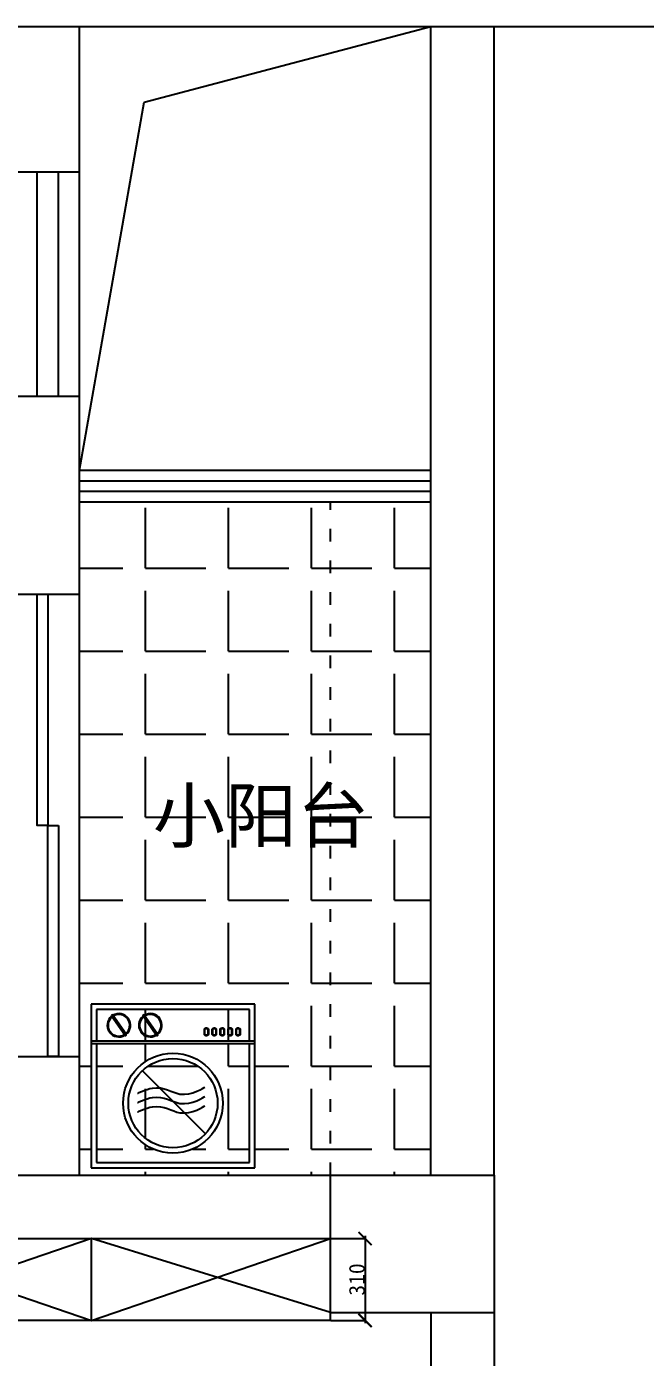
# Model space of a CAD drawing. Header units: millimetres. Extents: x 1149180 to 1411665549, y -85375798 to -28940.
# Drawn here: x 1186478 to 1188820, y -75504 to -70464 of the extents above; entities that cross this region are included whole.
import ezdxf

# ---------------------------------------------------------------- set-up
doc = ezdxf.new("R2010")
doc.units = ezdxf.units.MM
doc.header["$PDMODE"] = 35
doc.linetypes.add('ACAD_ISO03W100', pattern=[30, 12, -18])
for name, color, linetype in [('GSHTK', 7, 'Continuous'), ('TEXT', 3, 'Continuous'), ('WALLA', 3, 'Continuous')]:
    doc.layers.add(name, color=color, linetype=linetype)
doc.styles.get("Standard").update_dxf_attribs({"font": 'txt', "bigfont": 'gbcbig.shx'})
doc.styles.add('云', font='SimSun.ttf')
doc.dimstyles.new('标准', dxfattribs={"dimtxt": 60, "dimasz": 50, "dimexe": 1, "dimexo": 1, "dimtad": 1, "dimdec": 0, "dimtxsty": '云', "dimblk": 'ARCHTICK', "dimcen": 50, "dimdle": 10, "dimclrd": 24, "dimclre": 22, "dimclrt": 24, "dimadec": 0, "dimazin": 0, "dimtfac": 1, "dimtdec": 0, "dimtmove": 1, "dimatfit": 3, "dimldrblk": 'OBLIQUE', "dimfxl": 1.25, "dimarcsym": 0})

# ---------------------------------------------------------------- blocks, each defined once
blk = doc.blocks.new('洗衣机')
at = {"color": 3}
for p, q in [((55, -47.6), (55, -667.6)), ((675, -47.6), (55, -47.6)), ((525, -667.6), (525, -47.6)), ((535, -667.6), (535, -47.6)), ((675, -667.6), (675, -47.6)), ((75, -67.6), (75, -647.6)), ((525, -67.6), (75, -67.6)), ((655, -67.6), (535, -67.6)), ((655, -647.6), (655, -67.6)), ((557.3, -175.6), (629.3, -125.2)), ((560.8, -180.5), (632.7, -130.2)), ((422.9, -241.8), (184.3, -480.5)), ((557.3, -294.6), (629.3, -244.2)), ((560.8, -299.5), (632.7, -249.1)), ((75, -647.6), (525, -647.6)), ((535, -647.6), (655, -647.6)), ((55, -667.6), (675, -667.6))]:
    blk.add_line(p, q, dxfattribs=at)
for points in [[(584.7, -481.4), (584.7, -486.7, -0.414214), (579.7, -491.7), (560.6, -491.7, -0.414214), (555.6, -486.7), (555.6, -481.4, -0.414214), (560.6, -476.4), (579.7, -476.4, -0.414214)], [(582.7, -481.4), (582.7, -486.7, -0.414214), (579.7, -489.7), (560.6, -489.7, -0.414214), (557.6, -486.7), (557.6, -481.4, -0.414214), (560.6, -478.4), (579.7, -478.4, -0.414214)], [(584.7, -511.4), (584.7, -516.7, -0.414214), (579.7, -521.7), (560.6, -521.7, -0.414214), (555.6, -516.7), (555.6, -511.4, -0.414214), (560.6, -506.4), (579.7, -506.4, -0.414214)], [(584.7, -541.4), (584.7, -546.7, -0.414214), (579.7, -551.7), (560.6, -551.7, -0.414214), (555.6, -546.7), (555.6, -541.4, -0.414214), (560.6, -536.4), (579.7, -536.4, -0.414214)], [(582.7, -511.4), (582.7, -516.7, -0.414214), (579.7, -519.7), (560.6, -519.7, -0.414214), (557.6, -516.7), (557.6, -511.4, -0.414214), (560.6, -508.4), (579.7, -508.4, -0.414214)], [(582.7, -541.4), (582.7, -546.7, -0.414214), (579.7, -549.7), (560.6, -549.7, -0.414214), (557.6, -546.7), (557.6, -541.4, -0.414214), (560.6, -538.4), (579.7, -538.4, -0.414214)], [(584.7, -571.4), (584.7, -576.7, -0.414214), (579.7, -581.7), (560.6, -581.7, -0.414214), (555.6, -576.7), (555.6, -571.4, -0.414214), (560.6, -566.4), (579.7, -566.4, -0.414214)], [(584.7, -601.4), (584.7, -606.7, -0.414214), (579.7, -611.7), (560.6, -611.7, -0.414214), (555.6, -606.7), (555.6, -601.4, -0.414214), (560.6, -596.4), (579.7, -596.4, -0.414214)], [(582.7, -571.4), (582.7, -576.7, -0.414214), (579.7, -579.7), (560.6, -579.7, -0.414214), (557.6, -576.7), (557.6, -571.4, -0.414214), (560.6, -568.4), (579.7, -568.4, -0.414214)], [(582.7, -601.4), (582.7, -606.7, -0.414214), (579.7, -609.7), (560.6, -609.7, -0.414214), (557.6, -606.7), (557.6, -601.4, -0.414214), (560.6, -598.4), (579.7, -598.4, -0.414214)]]:
    blk.add_lwpolyline(points, format="xyb", close=True, dxfattribs=at)
at = {"color": 4}
for radius in [188.8, 168.8]:
    blk.add_circle((300, -357.6), radius, dxfattribs=at)
at = {"color": 3}
for centre, radius, start, end in [((595, -152.9), 44, 38.9094, 211.0906), ((595, -152.9), 41, 39.1959, 210.8041), ((595, -152.9), 44, 218.9094, 31.0906), ((595, -152.9), 41, 219.1959, 30.8041), ((631, -127.7), 3, 305, 125), ((559.1, -178.1), 3, 125, 305), ((595, -271.9), 44, 38.9094, 211.0906), ((595, -271.9), 41, 39.1959, 210.8041), ((595, -271.9), 44, 218.9094, 31.0906), ((595, -271.9), 41, 219.1959, 30.8041), ((631, -246.7), 3, 305, 125), ((559.1, -297.1), 3, 125, 305)]:
    blk.add_arc(centre, radius, start, end, dxfattribs=at)
at = {"color": 4}
for points in [[(267, -223.9), (267, -223.9), (308.2, -307.5), (233.5, -393.3), (289.5, -478), (289.5, -478)], [(302.4, -223.9), (302.4, -223.9), (343.6, -307.5), (268.9, -393.3), (325, -478), (325, -478)], [(337.8, -223.9), (337.8, -223.9), (379.1, -307.5), (304.3, -393.3), (360.4, -478), (360.4, -478)]]:
    blk.add_open_spline(points, degree=3, knots=[36.902097, 36.902097, 36.902097, 36.902097, 77.343261, 147.721857, 247.222583, 247.222583, 247.222583, 247.222583], dxfattribs=at)
blk = doc.blocks.new('_ArchTick')
at = {"color": 0, "linetype": 'ByBlock', "const_width": 0.15}
blk.add_lwpolyline([(-0.5, -0.5), (0.5, 0.5)], dxfattribs=at)
blk = doc.blocks.new('*D1204')
at = {"layer": 'Defpoints', "color": 0}
for p in [(1187628.3, -75053.9), (1187628.3, -75363.9), (1187759.1, -75363.9)]:
    blk.add_point(p, dxfattribs=at)
at = {"layer": 'WALLA', "color": 24, "lineweight": -2}
blk.add_line((1187759.1, -75043.9), (1187759.1, -75373.9), dxfattribs=at)
at = {"layer": 'WALLA', "color": 22, "lineweight": -2}
for p, q in [((1187629.3, -75053.9), (1187760.1, -75053.9)), ((1187629.3, -75363.9), (1187760.1, -75363.9))]:
    blk.add_line(p, q, dxfattribs=at)
at = {"layer": 'WALLA', "color": 24, "lineweight": -2, "xscale": 50, "yscale": 50, "zscale": 50}
for p, rotation in [((1187759.1, -75053.9), 90), ((1187759.1, -75363.9), 270)]:
    blk.add_blockref('_ArchTick', p, dxfattribs=dict(at, rotation=rotation))
at = {"layer": 'WALLA', "color": 24, "insert": (1187728.5, -75208.9), "char_height": 60, "attachment_point": 5, "rotation": 90, "style": '云'}
blk.add_mtext('310', dxfattribs=at)
blk = doc.blocks.new('_Oblique')
at = {"color": 0, "linetype": 'ByBlock', "lineweight": -2}
blk.add_line((-0.5, -0.5), (0.5, 0.5), dxfattribs=at)

msp = doc.modelspace()

# ---------------------------------------------------------------- hatches: boundary and pattern name
h = msp.add_hatch()
h.set_pattern_fill('ANGLE', color=8, scale=45, style=0)
h.set_pattern_definition([(0, (6951.35, -31967.08), (0, 314.325), [228.6, -85.725]), (90, (6951.35, -31967.08), (-314.325, 2e-14), [228.6, -85.725])])
h.paths.add_polyline_path([(1187628.3, -72263.9), (1186678.3, -72263.9), (1186678.3, -72613.9), (1186678.3, -74363.9), (1186678.3, -74813.9), (1187628.3, -74813.9)])
h.paths.add_polyline_path([(1187342.1, -74166.1), (1187342.1, -74786.1), (1186722.1, -74786.1), (1186722.1, -74166.1)], flags=16)
h.paths.add_polyline_path([(1187322.1, -74186.1), (1187322.1, -74306.1), (1186742.1, -74306.1), (1186742.1, -74186.1)], flags=0)
h.paths.add_polyline_path([(1187251.2, -74256.4, -0.414214), (1187256.2, -74261.4), (1187256.2, -74280.6, -0.414214), (1187251.2, -74285.6), (1187246, -74285.6, -0.414214), (1187241, -74280.6), (1187241, -74261.4, -0.414214), (1187246, -74256.4)], flags=0)
h.paths.add_polyline_path([(1187276, -74256.4), (1187281.2, -74256.4, -0.414214), (1187286.2, -74261.4), (1187286.2, -74280.6, -0.414214), (1187281.2, -74285.6), (1187276, -74285.6, -0.414214), (1187271, -74280.6), (1187271, -74261.4, -0.414214)], flags=0)
h.paths.add_polyline_path([(1187221.2, -74256.4, -0.414214), (1187226.2, -74261.4), (1187226.2, -74280.6, -0.414214), (1187221.2, -74285.6), (1187216, -74285.6, -0.414214), (1187211, -74280.6), (1187211, -74261.4, -0.414214), (1187216, -74256.4)], flags=0)
h.paths.add_polyline_path([(1187254.2, -74283.6), (1187243, -74283.6), (1187243, -74258.4), (1187254.2, -74258.4)], flags=0)
h.paths.add_polyline_path([(1187284.2, -74258.4), (1187284.2, -74283.6), (1187273, -74283.6), (1187273, -74258.4)], flags=0)
h.paths.add_polyline_path([(1187191.2, -74256.4, -0.414214), (1187196.2, -74261.4), (1187196.2, -74280.6, -0.414214), (1187191.2, -74285.6), (1187186, -74285.6, -0.414214), (1187181, -74280.6), (1187181, -74261.4, -0.414214), (1187186, -74256.4)], flags=0)
h.paths.add_polyline_path([(1187224.2, -74283.6), (1187213, -74283.6), (1187213, -74258.4), (1187224.2, -74258.4)], flags=0)
h.paths.add_polyline_path([(1186974, -74280.4, -1), (1186969.1, -74283.8, -0.933994), (1186918.8, -74211.9, -1), (1186923.7, -74208.4, -0.933994)], flags=0)
h.paths.add_polyline_path([(1187194.2, -74283.6), (1187183, -74283.6), (1187183, -74258.4), (1187194.2, -74258.4)], flags=0)
h.paths.add_polyline_path([(1187161.2, -74256.4, -0.414214), (1187166.2, -74261.4), (1187166.2, -74280.6, -0.414214), (1187161.2, -74285.6), (1187156, -74285.6, -0.414214), (1187151, -74280.6), (1187151, -74261.4, -0.414214), (1187156, -74256.4)], flags=0)
h.paths.add_polyline_path([(1186972.3, -74277.9, 0.929323), (1186925.4, -74210.9)], flags=0)
h.paths.add_polyline_path([(1187164.2, -74283.6), (1187153, -74283.6), (1187153, -74258.4), (1187164.2, -74258.4)], flags=0)
h.paths.add_polyline_path([(1186967.4, -74281.3, -0.929323), (1186920.5, -74214.3)], flags=0)
h.paths.add_polyline_path([(1186855.1, -74280.4, -1), (1186850.1, -74283.8, -0.933994), (1186799.8, -74211.9, -1), (1186804.7, -74208.4, -0.933994)], flags=0)
h.paths.add_polyline_path([(1186853.3, -74277.9, 0.929323), (1186806.4, -74210.9)], flags=0)
h.paths.add_polyline_path([(1187322.1, -74316.1), (1187322.1, -74766.1), (1186742.1, -74766.1), (1186742.1, -74316.1)], flags=0)
h.paths.add_polyline_path([(1186848.4, -74281.3, -0.929323), (1186801.5, -74214.3)], flags=0)
h.paths.add_polyline_path([(1187220.9, -74541.1, -1), (1186843.3, -74541.1, -1)], flags=0)
h.paths.add_polyline_path([(1187200.9, -74541.1, -1), (1186863.3, -74541.1, -1)], flags=0)
edge = h.paths.add_edge_path(flags=0)
edge.add_spline(control_points=[(1186991.8, -74484.9), (1186988.4, -74484.1), (1186984.9, -74483.6), (1186981.4, -74483.2)], knot_values=[92.769462, 92.769462, 92.769462, 92.769462, 99.341845, 99.341845, 99.341845, 99.341845], degree=3, periodic=0)
edge.add_spline(control_points=[(1186991.8, -74484.9), (1186996.9, -74485.9), (1187001.8, -74487.3), (1187006.5, -74488.9)], knot_values=[99.341845, 99.341845, 99.341845, 99.341845, 109.200421, 109.200421, 109.200421, 109.200421], degree=3, periodic=0)
edge.add_spline(control_points=[(1187006.5, -74488.9), (1187016, -74492), (1187024.9, -74495.8), (1187033.7, -74499.2)], knot_values=[109.200421, 109.200421, 109.200421, 109.200421, 128.917572, 128.917572, 128.917572, 128.917572], degree=3, periodic=0)
edge.add_spline(control_points=[(1187033.7, -74499.2), (1187041, -74502), (1187048.1, -74504.5), (1187055.4, -74505.9)], knot_values=[128.917572, 128.917572, 128.917572, 128.917572, 145.348532, 145.348532, 145.348532, 145.348532], degree=3, periodic=0)
edge.add_spline(control_points=[(1187055.4, -74505.9), (1187056.5, -74506.1), (1187059.4, -74506.7), (1187062.3, -74507), (1187064.2, -74507.2)], knot_values=[145.348532, 145.348532, 145.348532, 145.348532, 147.721857, 151.920916, 151.920916, 151.920916, 151.920916], degree=3, periodic=0)
edge.add_spline(control_points=[(1187064.2, -74507.2), (1187068.6, -74507.6), (1187073.1, -74507.6), (1187077.5, -74507.3)], knot_values=[151.920916, 151.920916, 151.920916, 151.920916, 161.779491, 161.779491, 161.779491, 161.779491], degree=3, periodic=0)
edge.add_spline(control_points=[(1187077.5, -74507.3), (1187083.4, -74507), (1187089.3, -74506.1), (1187095, -74504.9)], knot_values=[161.779491, 161.779491, 161.779491, 161.779491, 174.924259, 174.924259, 174.924259, 174.924259], degree=3, periodic=0)
edge.add_spline(control_points=[(1187095, -74504.9), (1187100.7, -74503.6), (1187106.2, -74502.1), (1187111.5, -74500.3)], knot_values=[174.924259, 174.924259, 174.924259, 174.924259, 188.069026, 188.069026, 188.069026, 188.069026], degree=3, periodic=0)
edge.add_spline(control_points=[(1187111.5, -74500.3), (1187119.3, -74497.7), (1187126.5, -74494.6), (1187132.6, -74491.7)], knot_values=[188.069026, 188.069026, 188.069026, 188.069026, 207.786178, 207.786178, 207.786178, 207.786178], degree=3, periodic=0)
edge.add_spline(control_points=[(1187132.6, -74491.7), (1187140.7, -74487.9), (1187146.8, -74484.3), (1187150, -74482.3)], knot_values=[207.786178, 207.786178, 207.786178, 207.786178, 234.075713, 234.075713, 234.075713, 234.075713], degree=3, periodic=0)
edge.add_spline(control_points=[(1187152.5, -74480.8), (1187152.5, -74480.8), (1187151.6, -74481.4), (1187150, -74482.3)], knot_values=[234.075713, 234.075713, 234.075713, 234.075713, 247.222583, 247.222583, 247.222583, 247.222583], degree=3, periodic=0)
edge.add_spline(control_points=[(1187150, -74482.3), (1187146.8, -74484.3), (1187140.7, -74487.9), (1187132.6, -74491.7)], knot_values=[207.786178, 207.786178, 207.786178, 207.786178, 234.075713, 234.075713, 234.075713, 234.075713], degree=3, periodic=0)
edge.add_spline(control_points=[(1187132.6, -74491.7), (1187126.5, -74494.6), (1187119.3, -74497.7), (1187111.5, -74500.3)], knot_values=[188.069026, 188.069026, 188.069026, 188.069026, 207.786178, 207.786178, 207.786178, 207.786178], degree=3, periodic=0)
edge.add_spline(control_points=[(1187111.5, -74500.3), (1187106.2, -74502.1), (1187100.7, -74503.6), (1187095, -74504.9)], knot_values=[174.924259, 174.924259, 174.924259, 174.924259, 188.069026, 188.069026, 188.069026, 188.069026], degree=3, periodic=0)
edge.add_spline(control_points=[(1187095, -74504.9), (1187089.3, -74506.1), (1187083.4, -74507), (1187077.5, -74507.3)], knot_values=[161.779491, 161.779491, 161.779491, 161.779491, 174.924259, 174.924259, 174.924259, 174.924259], degree=3, periodic=0)
edge.add_spline(control_points=[(1187077.5, -74507.3), (1187073.1, -74507.6), (1187068.6, -74507.6), (1187064.2, -74507.2)], knot_values=[151.920916, 151.920916, 151.920916, 151.920916, 161.779491, 161.779491, 161.779491, 161.779491], degree=3, periodic=0)
edge.add_spline(control_points=[(1187064.2, -74507.2), (1187062.3, -74507), (1187059.4, -74506.7), (1187056.5, -74506.1), (1187055.4, -74505.9)], knot_values=[145.348532, 145.348532, 145.348532, 145.348532, 149.54759, 151.920916, 151.920916, 151.920916, 151.920916], degree=3, periodic=0)
edge.add_spline(control_points=[(1187055.4, -74505.9), (1187048.1, -74504.5), (1187041, -74502), (1187033.7, -74499.2)], knot_values=[128.917572, 128.917572, 128.917572, 128.917572, 145.348532, 145.348532, 145.348532, 145.348532], degree=3, periodic=0)
edge.add_spline(control_points=[(1187033.7, -74499.2), (1187024.9, -74495.8), (1187016, -74492), (1187006.5, -74488.9)], knot_values=[109.200421, 109.200421, 109.200421, 109.200421, 128.917572, 128.917572, 128.917572, 128.917572], degree=3, periodic=0)
edge.add_spline(control_points=[(1187006.5, -74488.9), (1187001.8, -74487.3), (1186996.9, -74485.9), (1186991.8, -74484.9)], knot_values=[99.341845, 99.341845, 99.341845, 99.341845, 109.200421, 109.200421, 109.200421, 109.200421], degree=3, periodic=0)
edge.add_spline(control_points=[(1186991.8, -74484.9), (1186988.4, -74484.1), (1186984.9, -74483.6), (1186981.4, -74483.2)], knot_values=[92.769462, 92.769462, 92.769462, 92.769462, 99.341845, 99.341845, 99.341845, 99.341845], degree=3, periodic=0)
edge.add_spline(control_points=[(1186981.4, -74483.2), (1186981.3, -74483.2), (1186981.3, -74483.2), (1186981.3, -74483.2)], knot_values=[92.711779, 92.711779, 92.711779, 92.711779, 92.769462, 92.769462, 92.769462, 92.769462], degree=3, periodic=0)
edge.add_line((1186981.3, -74483.2), (1187032.1, -74534))
edge.add_spline(control_points=[(1187032.1, -74534), (1187032.6, -74534.2), (1187033.2, -74534.4), (1187033.7, -74534.6)], knot_values=[127.737707, 127.737707, 127.737707, 127.737707, 128.917572, 128.917572, 128.917572, 128.917572], degree=3, periodic=0)
edge.add_spline(control_points=[(1187033.7, -74534.6), (1187041, -74537.4), (1187048.1, -74539.9), (1187055.4, -74541.3)], knot_values=[128.917572, 128.917572, 128.917572, 128.917572, 145.348532, 145.348532, 145.348532, 145.348532], degree=3, periodic=0)
edge.add_spline(control_points=[(1187055.4, -74541.3), (1187056.5, -74541.6), (1187059.4, -74542.1), (1187062.3, -74542.4), (1187064.2, -74542.6)], knot_values=[145.348532, 145.348532, 145.348532, 145.348532, 147.721857, 151.920916, 151.920916, 151.920916, 151.920916], degree=3, periodic=0)
edge.add_spline(control_points=[(1187064.2, -74542.6), (1187068.6, -74543), (1187073.1, -74543), (1187077.5, -74542.7)], knot_values=[151.920916, 151.920916, 151.920916, 151.920916, 161.779491, 161.779491, 161.779491, 161.779491], degree=3, periodic=0)
edge.add_spline(control_points=[(1187077.5, -74542.7), (1187083.4, -74542.4), (1187089.3, -74541.5), (1187095, -74540.3)], knot_values=[161.779491, 161.779491, 161.779491, 161.779491, 174.924259, 174.924259, 174.924259, 174.924259], degree=3, periodic=0)
edge.add_spline(control_points=[(1187095, -74540.3), (1187100.7, -74539), (1187106.2, -74537.5), (1187111.5, -74535.7)], knot_values=[174.924259, 174.924259, 174.924259, 174.924259, 188.069026, 188.069026, 188.069026, 188.069026], degree=3, periodic=0)
edge.add_spline(control_points=[(1187111.5, -74535.7), (1187119.3, -74533.1), (1187126.5, -74530), (1187132.6, -74527.1)], knot_values=[188.069026, 188.069026, 188.069026, 188.069026, 207.786178, 207.786178, 207.786178, 207.786178], degree=3, periodic=0)
edge.add_spline(control_points=[(1187132.6, -74527.1), (1187140.7, -74523.3), (1187146.8, -74519.7), (1187150, -74517.7)], knot_values=[207.786178, 207.786178, 207.786178, 207.786178, 234.075713, 234.075713, 234.075713, 234.075713], degree=3, periodic=0)
edge.add_spline(control_points=[(1187152.5, -74516.2), (1187152.5, -74516.2), (1187151.6, -74516.8), (1187150, -74517.7)], knot_values=[234.075713, 234.075713, 234.075713, 234.075713, 247.222583, 247.222583, 247.222583, 247.222583], degree=3, periodic=0)
edge.add_spline(control_points=[(1187150, -74517.7), (1187146.8, -74519.7), (1187140.7, -74523.3), (1187132.6, -74527.1)], knot_values=[207.786178, 207.786178, 207.786178, 207.786178, 234.075713, 234.075713, 234.075713, 234.075713], degree=3, periodic=0)
edge.add_spline(control_points=[(1187132.6, -74527.1), (1187126.5, -74530), (1187119.3, -74533.1), (1187111.5, -74535.7)], knot_values=[188.069026, 188.069026, 188.069026, 188.069026, 207.786178, 207.786178, 207.786178, 207.786178], degree=3, periodic=0)
edge.add_spline(control_points=[(1187111.5, -74535.7), (1187106.2, -74537.5), (1187100.7, -74539), (1187095, -74540.3)], knot_values=[174.924259, 174.924259, 174.924259, 174.924259, 188.069026, 188.069026, 188.069026, 188.069026], degree=3, periodic=0)
edge.add_spline(control_points=[(1187095, -74540.3), (1187089.3, -74541.5), (1187083.4, -74542.4), (1187077.5, -74542.7)], knot_values=[161.779491, 161.779491, 161.779491, 161.779491, 174.924259, 174.924259, 174.924259, 174.924259], degree=3, periodic=0)
edge.add_spline(control_points=[(1187077.5, -74542.7), (1187073.1, -74543), (1187068.6, -74543), (1187064.2, -74542.6)], knot_values=[151.920916, 151.920916, 151.920916, 151.920916, 161.779491, 161.779491, 161.779491, 161.779491], degree=3, periodic=0)
edge.add_spline(control_points=[(1187064.2, -74542.6), (1187062.3, -74542.4), (1187059.4, -74542.1), (1187056.5, -74541.6), (1187055.4, -74541.3)], knot_values=[145.348532, 145.348532, 145.348532, 145.348532, 149.54759, 151.920916, 151.920916, 151.920916, 151.920916], degree=3, periodic=0)
edge.add_spline(control_points=[(1187055.4, -74541.3), (1187048.1, -74539.9), (1187041, -74537.4), (1187033.7, -74534.6)], knot_values=[128.917572, 128.917572, 128.917572, 128.917572, 145.348532, 145.348532, 145.348532, 145.348532], degree=3, periodic=0)
edge.add_line((1187032.2, -74534), (1187076.3, -74578.2))
edge.add_spline(control_points=[(1187076.3, -74578.2), (1187076.7, -74578.2), (1187077.1, -74578.2), (1187077.5, -74578.1)], knot_values=[160.881149, 160.881149, 160.881149, 160.881149, 161.779491, 161.779491, 161.779491, 161.779491], degree=3, periodic=0)
edge.add_spline(control_points=[(1187077.5, -74578.1), (1187083.4, -74577.8), (1187089.3, -74576.9), (1187095, -74575.7)], knot_values=[161.779491, 161.779491, 161.779491, 161.779491, 174.924259, 174.924259, 174.924259, 174.924259], degree=3, periodic=0)
edge.add_spline(control_points=[(1187095, -74575.7), (1187100.7, -74574.5), (1187106.2, -74572.9), (1187111.5, -74571.1)], knot_values=[174.924259, 174.924259, 174.924259, 174.924259, 188.069026, 188.069026, 188.069026, 188.069026], degree=3, periodic=0)
edge.add_spline(control_points=[(1187111.5, -74571.1), (1187119.3, -74568.5), (1187126.5, -74565.4), (1187132.6, -74562.5)], knot_values=[188.069026, 188.069026, 188.069026, 188.069026, 207.786178, 207.786178, 207.786178, 207.786178], degree=3, periodic=0)
edge.add_spline(control_points=[(1187132.6, -74562.5), (1187140.7, -74558.7), (1187146.8, -74555.1), (1187150, -74553.2)], knot_values=[207.786178, 207.786178, 207.786178, 207.786178, 234.075713, 234.075713, 234.075713, 234.075713], degree=3, periodic=0)
edge.add_spline(control_points=[(1187152.5, -74551.6), (1187152.5, -74551.6), (1187151.6, -74552.2), (1187150, -74553.2)], knot_values=[234.075713, 234.075713, 234.075713, 234.075713, 247.222583, 247.222583, 247.222583, 247.222583], degree=3, periodic=0)
edge.add_spline(control_points=[(1187150, -74553.2), (1187146.8, -74555.1), (1187140.7, -74558.7), (1187132.6, -74562.5)], knot_values=[207.786178, 207.786178, 207.786178, 207.786178, 234.075713, 234.075713, 234.075713, 234.075713], degree=3, periodic=0)
edge.add_spline(control_points=[(1187132.6, -74562.5), (1187126.5, -74565.4), (1187119.3, -74568.5), (1187111.5, -74571.1)], knot_values=[188.069026, 188.069026, 188.069026, 188.069026, 207.786178, 207.786178, 207.786178, 207.786178], degree=3, periodic=0)
edge.add_spline(control_points=[(1187111.5, -74571.1), (1187106.2, -74572.9), (1187100.7, -74574.5), (1187095, -74575.7)], knot_values=[174.924259, 174.924259, 174.924259, 174.924259, 188.069026, 188.069026, 188.069026, 188.069026], degree=3, periodic=0)
edge.add_spline(control_points=[(1187095, -74575.7), (1187089.3, -74576.9), (1187083.4, -74577.8), (1187077.5, -74578.1)], knot_values=[161.779491, 161.779491, 161.779491, 161.779491, 174.924259, 174.924259, 174.924259, 174.924259], degree=3, periodic=0)
edge.add_line((1187076.4, -74578.3), (1187076.3, -74578.2))
edge.add_spline(control_points=[(1187076.3, -74578.2), (1187072.3, -74578.4), (1187068.2, -74578.4), (1187064.2, -74578)], knot_values=[151.920916, 151.920916, 151.920916, 151.920916, 160.881149, 160.881149, 160.881149, 160.881149], degree=3, periodic=0)
edge.add_spline(control_points=[(1187064.2, -74578), (1187062.3, -74577.9), (1187059.4, -74577.5), (1187056.5, -74577), (1187055.4, -74576.7)], knot_values=[145.348532, 145.348532, 145.348532, 145.348532, 149.54759, 151.920916, 151.920916, 151.920916, 151.920916], degree=3, periodic=0)
edge.add_spline(control_points=[(1187055.4, -74576.7), (1187048.1, -74575.3), (1187041, -74572.8), (1187033.7, -74570)], knot_values=[128.917572, 128.917572, 128.917572, 128.917572, 145.348532, 145.348532, 145.348532, 145.348532], degree=3, periodic=0)
edge.add_spline(control_points=[(1187033.7, -74570), (1187024.9, -74566.7), (1187016, -74562.8), (1187006.5, -74559.7)], knot_values=[109.200421, 109.200421, 109.200421, 109.200421, 128.917572, 128.917572, 128.917572, 128.917572], degree=3, periodic=0)
edge.add_spline(control_points=[(1187006.5, -74559.7), (1187001.8, -74558.2), (1186996.9, -74556.8), (1186991.8, -74555.7)], knot_values=[99.341845, 99.341845, 99.341845, 99.341845, 109.200421, 109.200421, 109.200421, 109.200421], degree=3, periodic=0)
edge.add_spline(control_points=[(1186991.8, -74555.7), (1186988.4, -74555), (1186984.9, -74554.4), (1186981.4, -74554)], knot_values=[92.769462, 92.769462, 92.769462, 92.769462, 99.341845, 99.341845, 99.341845, 99.341845], degree=3, periodic=0)
edge.add_spline(control_points=[(1186981.4, -74554), (1186977.8, -74553.6), (1186974.1, -74553.4), (1186970.3, -74553.4)], knot_values=[86.197078, 86.197078, 86.197078, 86.197078, 92.769462, 92.769462, 92.769462, 92.769462], degree=3, periodic=0)
edge.add_spline(control_points=[(1186970.3, -74553.4), (1186966.5, -74553.4), (1186962.6, -74553.6), (1186958.6, -74554.2)], knot_values=[79.624694, 79.624694, 79.624694, 79.624694, 86.197078, 86.197078, 86.197078, 86.197078], degree=3, periodic=0)
edge.add_spline(control_points=[(1186958.6, -74554.2), (1186957.2, -74554.3), (1186951.1, -74555.2), (1186944.6, -74556.8), (1186939.8, -74558.2)], knot_values=[69.766119, 69.766119, 69.766119, 69.766119, 72.047552, 79.624694, 79.624694, 79.624694, 79.624694], degree=3, periodic=0)
edge.add_spline(control_points=[(1186939.8, -74558.2), (1186935.5, -74559.4), (1186931.3, -74560.7), (1186927.3, -74562.1)], knot_values=[63.193735, 63.193735, 63.193735, 63.193735, 69.766119, 69.766119, 69.766119, 69.766119], degree=3, periodic=0)
edge.add_spline(control_points=[(1186927.3, -74562.1), (1186919.3, -74565), (1186912.1, -74568), (1186906.9, -74570.2)], knot_values=[50.048967, 50.048967, 50.048967, 50.048967, 63.193735, 63.193735, 63.193735, 63.193735], degree=3, periodic=0)
edge.add_spline(control_points=[(1186898.4, -74574.1), (1186898.4, -74574.1), (1186901.7, -74572.5), (1186906.9, -74570.2)], knot_values=[36.902097, 36.902097, 36.902097, 36.902097, 50.048967, 50.048967, 50.048967, 50.048967], degree=3, periodic=0)
edge.add_spline(control_points=[(1186906.9, -74570.2), (1186912.1, -74568), (1186919.3, -74565), (1186927.3, -74562.1)], knot_values=[50.048967, 50.048967, 50.048967, 50.048967, 63.193735, 63.193735, 63.193735, 63.193735], degree=3, periodic=0)
edge.add_spline(control_points=[(1186927.3, -74562.1), (1186931.3, -74560.7), (1186935.5, -74559.4), (1186939.8, -74558.2)], knot_values=[63.193735, 63.193735, 63.193735, 63.193735, 69.766119, 69.766119, 69.766119, 69.766119], degree=3, periodic=0)
edge.add_spline(control_points=[(1186939.8, -74558.2), (1186944.6, -74556.8), (1186951.1, -74555.2), (1186957.2, -74554.3), (1186958.6, -74554.2)], knot_values=[69.766119, 69.766119, 69.766119, 69.766119, 77.343261, 79.624694, 79.624694, 79.624694, 79.624694], degree=3, periodic=0)
edge.add_spline(control_points=[(1186970.3, -74553.4), (1186966.5, -74553.4), (1186962.6, -74553.6), (1186958.6, -74554.2)], knot_values=[79.624694, 79.624694, 79.624694, 79.624694, 86.197078, 86.197078, 86.197078, 86.197078], degree=3, periodic=0)
edge.add_spline(control_points=[(1186981.4, -74554), (1186977.8, -74553.6), (1186974.1, -74553.4), (1186970.3, -74553.4)], knot_values=[86.197078, 86.197078, 86.197078, 86.197078, 92.769462, 92.769462, 92.769462, 92.769462], degree=3, periodic=0)
edge.add_spline(control_points=[(1186981.4, -74554), (1186984.9, -74554.4), (1186988.4, -74555), (1186991.8, -74555.7)], knot_values=[92.769462, 92.769462, 92.769462, 92.769462, 99.341845, 99.341845, 99.341845, 99.341845], degree=3, periodic=0)
edge.add_spline(control_points=[(1186991.8, -74555.7), (1186996.9, -74556.8), (1187001.8, -74558.2), (1187006.5, -74559.7)], knot_values=[99.341845, 99.341845, 99.341845, 99.341845, 109.200421, 109.200421, 109.200421, 109.200421], degree=3, periodic=0)
edge.add_spline(control_points=[(1187006.5, -74559.7), (1187016, -74562.8), (1187024.9, -74566.7), (1187033.7, -74570)], knot_values=[109.200421, 109.200421, 109.200421, 109.200421, 128.917572, 128.917572, 128.917572, 128.917572], degree=3, periodic=0)
edge.add_spline(control_points=[(1187033.7, -74570), (1187041, -74572.8), (1187048.1, -74575.3), (1187055.4, -74576.7)], knot_values=[128.917572, 128.917572, 128.917572, 128.917572, 145.348532, 145.348532, 145.348532, 145.348532], degree=3, periodic=0)
edge.add_spline(control_points=[(1187055.4, -74576.7), (1187056.5, -74577), (1187059.4, -74577.5), (1187062.3, -74577.9), (1187064.2, -74578)], knot_values=[145.348532, 145.348532, 145.348532, 145.348532, 147.721857, 151.920916, 151.920916, 151.920916, 151.920916], degree=3, periodic=0)
edge.add_spline(control_points=[(1187064.2, -74578), (1187068.2, -74578.4), (1187072.3, -74578.4), (1187076.3, -74578.2)], knot_values=[151.920916, 151.920916, 151.920916, 151.920916, 160.881149, 160.881149, 160.881149, 160.881149], degree=3, periodic=0)
edge.add_line((1187076.3, -74578.2), (1187032.1, -74534))
edge.add_spline(control_points=[(1187032.1, -74534), (1187023.9, -74530.8), (1187015.4, -74527.2), (1187006.5, -74524.3)], knot_values=[109.200421, 109.200421, 109.200421, 109.200421, 127.737707, 127.737707, 127.737707, 127.737707], degree=3, periodic=0)
edge.add_spline(control_points=[(1187006.5, -74524.3), (1187001.8, -74522.7), (1186996.9, -74521.3), (1186991.8, -74520.3)], knot_values=[99.341845, 99.341845, 99.341845, 99.341845, 109.200421, 109.200421, 109.200421, 109.200421], degree=3, periodic=0)
edge.add_spline(control_points=[(1186991.8, -74520.3), (1186988.4, -74519.6), (1186984.9, -74519), (1186981.4, -74518.6)], knot_values=[92.769462, 92.769462, 92.769462, 92.769462, 99.341845, 99.341845, 99.341845, 99.341845], degree=3, periodic=0)
edge.add_spline(control_points=[(1186981.4, -74518.6), (1186977.8, -74518.2), (1186974.1, -74518), (1186970.3, -74518)], knot_values=[86.197078, 86.197078, 86.197078, 86.197078, 92.769462, 92.769462, 92.769462, 92.769462], degree=3, periodic=0)
edge.add_spline(control_points=[(1186970.3, -74518), (1186966.5, -74518), (1186962.6, -74518.2), (1186958.6, -74518.7)], knot_values=[79.624694, 79.624694, 79.624694, 79.624694, 86.197078, 86.197078, 86.197078, 86.197078], degree=3, periodic=0)
edge.add_spline(control_points=[(1186958.6, -74518.7), (1186957.2, -74518.9), (1186951.1, -74519.8), (1186944.6, -74521.4), (1186939.8, -74522.8)], knot_values=[69.766119, 69.766119, 69.766119, 69.766119, 72.047552, 79.624694, 79.624694, 79.624694, 79.624694], degree=3, periodic=0)
edge.add_spline(control_points=[(1186939.8, -74522.8), (1186935.5, -74524), (1186931.3, -74525.3), (1186927.3, -74526.7)], knot_values=[63.193735, 63.193735, 63.193735, 63.193735, 69.766119, 69.766119, 69.766119, 69.766119], degree=3, periodic=0)
edge.add_spline(control_points=[(1186927.3, -74526.7), (1186919.3, -74529.5), (1186912.1, -74532.5), (1186906.9, -74534.8)], knot_values=[50.048967, 50.048967, 50.048967, 50.048967, 63.193735, 63.193735, 63.193735, 63.193735], degree=3, periodic=0)
edge.add_spline(control_points=[(1186898.4, -74538.7), (1186898.4, -74538.7), (1186901.7, -74537.1), (1186906.9, -74534.8)], knot_values=[36.902097, 36.902097, 36.902097, 36.902097, 50.048967, 50.048967, 50.048967, 50.048967], degree=3, periodic=0)
edge.add_spline(control_points=[(1186906.9, -74534.8), (1186912.1, -74532.5), (1186919.3, -74529.5), (1186927.3, -74526.7)], knot_values=[50.048967, 50.048967, 50.048967, 50.048967, 63.193735, 63.193735, 63.193735, 63.193735], degree=3, periodic=0)
edge.add_spline(control_points=[(1186927.3, -74526.7), (1186931.3, -74525.3), (1186935.5, -74524), (1186939.8, -74522.8)], knot_values=[63.193735, 63.193735, 63.193735, 63.193735, 69.766119, 69.766119, 69.766119, 69.766119], degree=3, periodic=0)
edge.add_spline(control_points=[(1186939.8, -74522.8), (1186944.6, -74521.4), (1186951.1, -74519.8), (1186957.2, -74518.9), (1186958.6, -74518.7)], knot_values=[69.766119, 69.766119, 69.766119, 69.766119, 77.343261, 79.624694, 79.624694, 79.624694, 79.624694], degree=3, periodic=0)
edge.add_spline(control_points=[(1186970.3, -74518), (1186966.5, -74518), (1186962.6, -74518.2), (1186958.6, -74518.7)], knot_values=[79.624694, 79.624694, 79.624694, 79.624694, 86.197078, 86.197078, 86.197078, 86.197078], degree=3, periodic=0)
edge.add_spline(control_points=[(1186981.4, -74518.6), (1186977.8, -74518.2), (1186974.1, -74518), (1186970.3, -74518)], knot_values=[86.197078, 86.197078, 86.197078, 86.197078, 92.769462, 92.769462, 92.769462, 92.769462], degree=3, periodic=0)
edge.add_spline(control_points=[(1186981.4, -74518.6), (1186984.9, -74519), (1186988.4, -74519.6), (1186991.8, -74520.3)], knot_values=[92.769462, 92.769462, 92.769462, 92.769462, 99.341845, 99.341845, 99.341845, 99.341845], degree=3, periodic=0)
edge.add_spline(control_points=[(1186991.8, -74520.3), (1186996.9, -74521.3), (1187001.8, -74522.7), (1187006.5, -74524.3)], knot_values=[99.341845, 99.341845, 99.341845, 99.341845, 109.200421, 109.200421, 109.200421, 109.200421], degree=3, periodic=0)
edge.add_spline(control_points=[(1187006.5, -74524.3), (1187015.4, -74527.2), (1187023.9, -74530.8), (1187032.1, -74534)], knot_values=[109.200421, 109.200421, 109.200421, 109.200421, 127.737707, 127.737707, 127.737707, 127.737707], degree=3, periodic=0)
edge.add_line((1187032.1, -74534), (1186981.3, -74483.2))
edge.add_spline(control_points=[(1186981.3, -74483.2), (1186977.7, -74482.8), (1186974.1, -74482.6), (1186970.3, -74482.6)], knot_values=[86.197078, 86.197078, 86.197078, 86.197078, 92.711779, 92.711779, 92.711779, 92.711779], degree=3, periodic=0)
edge.add_spline(control_points=[(1186970.3, -74482.6), (1186966.5, -74482.6), (1186962.6, -74482.8), (1186958.6, -74483.3)], knot_values=[79.624694, 79.624694, 79.624694, 79.624694, 86.197078, 86.197078, 86.197078, 86.197078], degree=3, periodic=0)
edge.add_spline(control_points=[(1186958.6, -74483.3), (1186957.2, -74483.5), (1186951.1, -74484.4), (1186944.6, -74486), (1186939.8, -74487.3)], knot_values=[69.766119, 69.766119, 69.766119, 69.766119, 72.047552, 79.624694, 79.624694, 79.624694, 79.624694], degree=3, periodic=0)
edge.add_spline(control_points=[(1186939.8, -74487.3), (1186935.5, -74488.6), (1186931.3, -74489.9), (1186927.3, -74491.3)], knot_values=[63.193735, 63.193735, 63.193735, 63.193735, 69.766119, 69.766119, 69.766119, 69.766119], degree=3, periodic=0)
edge.add_spline(control_points=[(1186927.3, -74491.3), (1186919.3, -74494.1), (1186912.1, -74497.1), (1186906.9, -74499.4)], knot_values=[50.048967, 50.048967, 50.048967, 50.048967, 63.193735, 63.193735, 63.193735, 63.193735], degree=3, periodic=0)
edge.add_spline(control_points=[(1186898.4, -74503.3), (1186898.4, -74503.3), (1186901.7, -74501.7), (1186906.9, -74499.4)], knot_values=[36.902097, 36.902097, 36.902097, 36.902097, 50.048967, 50.048967, 50.048967, 50.048967], degree=3, periodic=0)
edge.add_spline(control_points=[(1186906.9, -74499.4), (1186912.1, -74497.1), (1186919.3, -74494.1), (1186927.3, -74491.3)], knot_values=[50.048967, 50.048967, 50.048967, 50.048967, 63.193735, 63.193735, 63.193735, 63.193735], degree=3, periodic=0)
edge.add_spline(control_points=[(1186927.3, -74491.3), (1186931.3, -74489.9), (1186935.5, -74488.6), (1186939.8, -74487.3)], knot_values=[63.193735, 63.193735, 63.193735, 63.193735, 69.766119, 69.766119, 69.766119, 69.766119], degree=3, periodic=0)
edge.add_spline(control_points=[(1186939.8, -74487.3), (1186944.6, -74486), (1186951.1, -74484.4), (1186957.2, -74483.5), (1186958.6, -74483.3)], knot_values=[69.766119, 69.766119, 69.766119, 69.766119, 77.343261, 79.624694, 79.624694, 79.624694, 79.624694], degree=3, periodic=0)
edge.add_spline(control_points=[(1186970.3, -74482.6), (1186966.5, -74482.6), (1186962.6, -74482.8), (1186958.6, -74483.3)], knot_values=[79.624694, 79.624694, 79.624694, 79.624694, 86.197078, 86.197078, 86.197078, 86.197078], degree=3, periodic=0)
edge.add_spline(control_points=[(1186970.3, -74482.6), (1186974.1, -74482.6), (1186977.7, -74482.8), (1186981.3, -74483.2)], knot_values=[86.197078, 86.197078, 86.197078, 86.197078, 92.711779, 92.711779, 92.711779, 92.711779], degree=3, periodic=0)
edge.add_line((1186981.3, -74483.2), (1186981.3, -74483.2))
h.paths.add_polyline_path([(1188008.3, -72263.9), (1187628.3, -72263.9), (1187628.3, -74813.9), (1188008.3, -74813.9)])

# ---------------------------------------------------------------- linework, layer by layer
at = {"color": 8}
for p, q in [((1183338.3, -70463.9), (1190018.3, -70463.9)), ((1186678.3, -72613.9), (1186678.3, -70463.9)), ((1186923.1, -70749.4), (1188008.3, -70463.9)), ((1188008.3, -74813.9), (1188008.3, -70463.9)), ((1188248.3, -74813.9), (1188248.3, -70463.9)), ((1186678.3, -72143.9), (1186923.1, -70749.4)), ((1186438.3, -71013.9), (1186678.3, -71013.9)), ((1186438.3, -71863.9), (1186678.3, -71863.9)), ((1186678.3, -72143.9), (1188008.3, -72143.9)), ((1186678.3, -72263.9), (1188008.3, -72263.9)), ((1186438.3, -72613.9), (1186678.3, -72613.9)), ((1186678.3, -74363.9), (1186678.3, -72613.9)), ((1186438.3, -74363.9), (1186678.3, -74363.9)), ((1186678.3, -74813.9), (1186678.3, -74363.9)), ((1183338.3, -74813.9), (1188248.3, -74813.9)), ((1187628.3, -75363.9), (1187628.3, -74813.9)), ((1188248.3, -74813.9), (1188248.3, -77603.9)), ((1185778.3, -75053.9), (1187628.3, -75053.9)), ((1187628.3, -75333.9), (1188248.3, -75333.9)), ((1188008.3, -75333.9), (1188008.3, -77363.9))]:
    msp.add_line(p, q, dxfattribs=at)
at = {"color": 3}
for p, q in [((1186518.3, -71863.9), (1186518.3, -71013.9)), ((1186598.3, -71863.9), (1186598.3, -71013.9)), ((1186678.3, -72183.9), (1188008.3, -72183.9)), ((1186678.3, -72223.9), (1188008.3, -72223.9))]:
    msp.add_line(p, q, dxfattribs=at)
at = {"color": 8, "linetype": 'ACAD_ISO03W100', "ltscale": 4}
msp.add_line((1187628.3, -74813.9), (1187628.3, -72263.9), dxfattribs=at)
at = {"color": 4}
for points in [[(1186558.3, -72613.9), (1186558.3, -73488.9), (1186518.3, -73488.9), (1186518.3, -72613.9)], [(1186598.3, -73488.9), (1186598.3, -74363.9), (1186558.3, -74363.9), (1186558.3, -73488.9)]]:
    msp.add_lwpolyline(points, close=True, dxfattribs=at)
at = {"layer": 'TEXT', "color": 3}
for p, q in [((1185818.3, -75053.9), (1186723.3, -75363.9)), ((1186723.3, -75053.9), (1185818.3, -75363.9)), ((1186723.3, -75363.9), (1186723.3, -75053.9)), ((1186723.3, -75363.9), (1187628.3, -75053.9)), ((1187628.3, -75333.9), (1186723.3, -75053.9)), ((1187628.3, -75363.9), (1185818.3, -75363.9))]:
    msp.add_line(p, q, dxfattribs=at)

# ---------------------------------------------------------------- block references
at = {"rotation": 90}
msp.add_blockref('洗衣机', (1186674.5, -74841.1), dxfattribs=at)

# ---------------------------------------------------------------- texts
at = {"layer": 'GSHTK', "color": 1, "insert": (1186956.3, -73351.9), "char_height": 200, "width": 1435.504, "attachment_point": 1}
msp.add_mtext('\\pt300;{\\fSimSun|b0|i0|c134|p2;小阳台}', dxfattribs=at)

# ---------------------------------------------------------------- dimensions: what is measured, and where the dimension line sits
at = {"layer": 'WALLA', "color": 3}
dim = msp.add_aligned_dim(p1=(1187628.3, -75053.9), p2=(1187628.3, -75363.9), distance=130.9, dimstyle='标准', dxfattribs=at)
dim.commit()
dim.dimension.update_dxf_attribs({"geometry": '*D1204', "text_midpoint": (1187728.5, -75208.9)})

doc.saveas('drawing.dxf')
